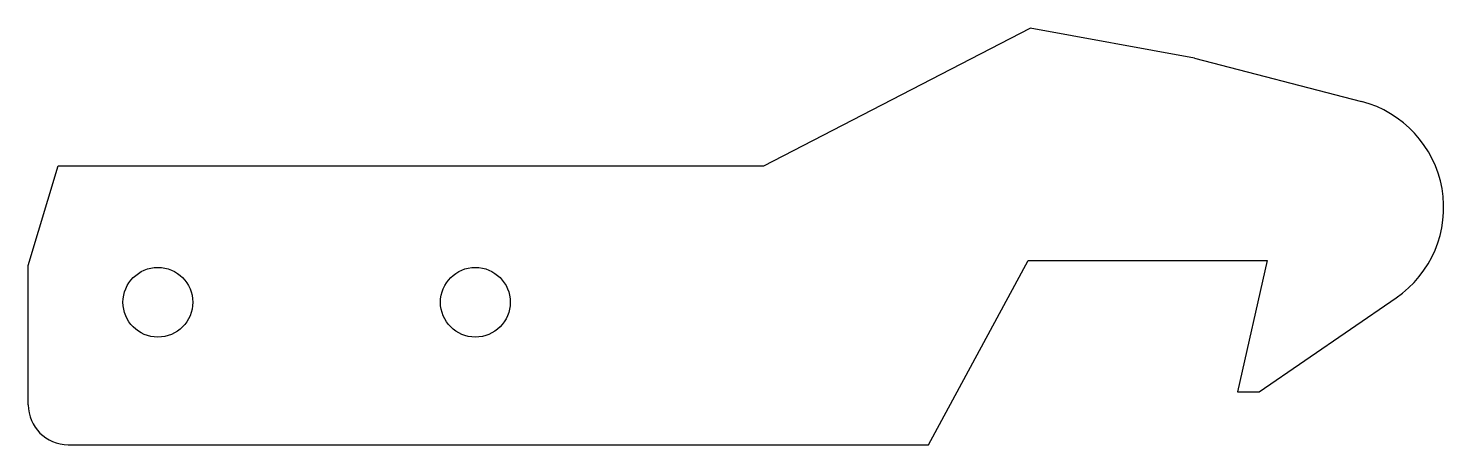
# Model space of a CAD drawing. Extents: x 5 to 147, y 5 to 47.
import ezdxf

# ---------------------------------------------------------------- set-up
doc = ezdxf.new("R2010")
doc.units = 0
doc.header["$MEASUREMENT"] = 0
doc.layers.get('0').update_dxf_attribs({"linetype": 'CONTINUOUS'})

msp = doc.modelspace()

# ---------------------------------------------------------------- linework, layer by layer
at = {"linetype": 'Continuous'}
for p, q in [((78.8, 33), (105.5, 46.8)), ((122, 43.8), (105.5, 46.8)), ((122, 43.8), (138.76, 39.45)), ((5, 23), (8, 33)), ((8, 33), (78.8, 33)), ((5, 9), (5, 23)), ((95.3, 5), (105.3, 23.5)), ((105.3, 23.5), (129.3, 23.5)), ((129.3, 23.5), (126.3, 10.3)), ((128.5, 10.3), (142.23, 19.73)), ((126.3, 10.3), (128.5, 10.3)), ((9, 5), (95.3, 5))]:
    msp.add_line(p, q, dxfattribs=at)
for centre in [(18, 19.3), (49.85, 19.3)]:
    msp.add_circle(centre, 3.5, dxfattribs=at)
for centre, radius, start, end in [((136, 28.8), 11, 304.4941, 75.4441), ((9, 9), 4, 180, 270)]:
    msp.add_arc(centre, radius, start, end, dxfattribs=at)

doc.saveas('drawing.dxf')
